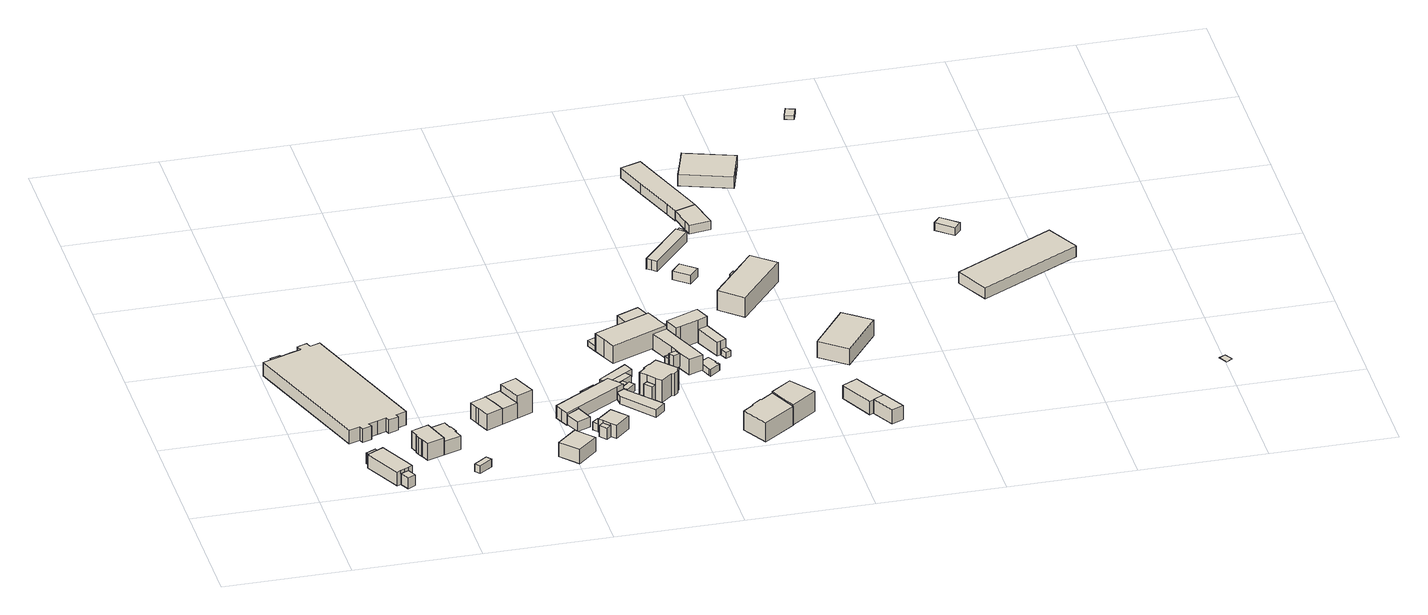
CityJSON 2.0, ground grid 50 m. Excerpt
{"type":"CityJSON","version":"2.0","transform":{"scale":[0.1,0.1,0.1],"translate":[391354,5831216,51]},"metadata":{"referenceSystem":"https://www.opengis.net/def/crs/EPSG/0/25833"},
"CityObjects":{
"building1":{"type":"Building","attributes":{"Gemeindeschluessel":"11000003","function":"31001_2000"},"address":[{"country":"Germany","locality":"Berlin","thoroughfareNumber":"47 (1)","thoroughfareName":"Hauptstraße"}],"children":["building1-1","building1-2","building1-3"]},
"building1-1":{"type":"BuildingPart","attributes":{"BezugspunktDach":"2200","measuredHeight":7.2,"storeysAboveGround":1},"parents":["building1"],"geometry":[{"type":"MultiSurface","lod":"1","boundaries":[[[0,1,2,3,4,5,6,7,8,9,10]],[[11,12,13,14,15,16,17,18,19,20,21]],[[11,21,10,9]],[[22,23,9,8]],[[24,22,12,8,7]],[[14,13,7,6]],[[15,14,6,5]],[[16,15,5,4]],[[17,16,4,3]],[[25,26,17,3,2]],[[27,25,18,2,1]],[[20,19,1,0]],[[21,20,0,10]],[[12,11,23,22]],[[13,12,22,24]],[[18,17,26,25]],[[19,18,25,27]]]}]},
"building1-2":{"type":"BuildingPart","attributes":{"BezugspunktDach":"2200","measuredHeight":4.61,"storeysAboveGround":1},"parents":["building1"],"geometry":[{"type":"MultiSurface","lod":"1","boundaries":[[[23,24,28,29]],[[30,13,11,31]],[[30,31,29,28]],[[13,30,28,24]],[[13,12,11]],[[31,11,23,29]],[[11,12,22,23]],[[24,22,12,13]]]}]},
"building1-3":{"type":"BuildingPart","attributes":{"BezugspunktDach":"2200","measuredHeight":4.61,"storeysAboveGround":1},"parents":["building1"],"geometry":[{"type":"MultiSurface","lod":"1","boundaries":[[[32,33,26,27]],[[17,34,35,19]],[[34,17,26,33]],[[35,34,33,32]],[[19,35,32,27]],[[17,18,25,26]],[[27,25,18,19]]]}]},
"building2":{"type":"Building","attributes":{"Gemeindeschluessel":"11000003","function":"31001_2000"},"address":[{"country":"Germany","locality":"Berlin","thoroughfareNumber":"47A","thoroughfareName":"Hauptstraße"}],"children":["building2-1","building2-2"]},
"building2-1":{"type":"BuildingPart","attributes":{"BezugspunktDach":"2200","measuredHeight":6.97,"storeysAboveGround":1},"parents":["building2"],"geometry":[{"type":"MultiSurface","lod":"1","boundaries":[[[36,37,38,39,40,41,42,43,44,45,46,47,48,49,50,51,52,53,54,55]],[[56,57,58,59,60,61,62,63,64,65,66,67,68,69,70,71,72,73,74,75]],[[56,75,55,54]],[[57,76,77,54,53]],[[58,57,53,52]],[[59,58,52,51]],[[60,59,51,50]],[[61,60,50,49]],[[62,61,49,48]],[[63,62,48,47]],[[64,63,47,46]],[[65,64,46,45]],[[66,65,45,44]],[[67,66,44,43]],[[68,67,43,42]],[[69,68,42,41]],[[70,69,41,40]],[[71,70,40,39]],[[72,71,39,38]],[[73,72,38,37]],[[74,73,37,36]],[[75,74,36,55]],[[77,76,57,56]]]}]},
"building2-2":{"type":"BuildingPart","attributes":{"BezugspunktDach":"2200","measuredHeight":4.72,"storeysAboveGround":1},"parents":["building2"],"geometry":[{"type":"MultiSurface","lod":"1","boundaries":[[[77,76,78,79]],[[80,57,56,81]],[[80,81,79,78]],[[57,80,78,76]],[[81,56,77,79]],[[82,56,57,76,77]]]}]},
"building3":{"type":"Building","attributes":{"Gemeindeschluessel":"11000003","BezugspunktDach":"2200","function":"31001_1010","measuredHeight":9.99,"storeysAboveGround":2},"address":[{"country":"Germany","locality":"Berlin","thoroughfareNumber":"47E","thoroughfareName":"Hauptstraße"}],"geometry":[{"type":"Solid","lod":"1","boundaries":[[[[83,84,85,86,87,88,89,90,91,92]],[[93,94,95,96,97,98,99,100,101,102]],[[93,102,92,91]],[[94,93,91,90]],[[95,94,90,89]],[[96,95,89,88]],[[97,96,88,87]],[[98,97,87,86]],[[99,98,86,85]],[[100,99,85,84]],[[101,100,84,83]],[[102,101,83,92]]]]}]},
"building4":{"type":"Building","attributes":{"Gemeindeschluessel":"11000003","BezugspunktDach":"2200","function":"31001_1010","measuredHeight":7.14,"storeysAboveGround":2},"address":[{"country":"Germany","locality":"Berlin","thoroughfareNumber":"47F","thoroughfareName":"Hauptstraße"}],"geometry":[{"type":"Solid","lod":"1","boundaries":[[[[103,104,105,106,107,108,109,110,111,112]],[[113,114,115,116,117,118,119,95,94,93]],[[113,93,112,111]],[[114,113,111,110]],[[115,114,110,109]],[[116,115,109,108]],[[117,116,108,107]],[[118,117,107,106]],[[119,118,106,105]],[[95,119,105,104]],[[94,95,104,103]],[[93,94,103,112]]]]}]},
"building5":{"type":"Building","attributes":{"Gemeindeschluessel":"11000003","BezugspunktDach":"2200","function":"31001_2723","measuredHeight":3.27,"storeysAboveGround":1},"address":[{"country":"Germany","locality":"Berlin","thoroughfareNumber":"49 (5)","thoroughfareName":"Hauptstraße"}],"geometry":[{"type":"Solid","lod":"1","boundaries":[[[[120,121,122,123]],[[124,125,126,127]],[[124,127,123,122]],[[125,124,122,121]],[[126,125,121,120]],[[127,126,120,123]]]]}]},
"building6":{"type":"Building","attributes":{"Gemeindeschluessel":"11000003","BezugspunktDach":"2200","function":"31001_1010","measuredHeight":9.68,"storeysAboveGround":2},"address":[{"country":"Germany","locality":"Berlin","thoroughfareNumber":"47B","thoroughfareName":"Hauptstraße"}],"geometry":[{"type":"Solid","lod":"1","boundaries":[[[[128,129,130,131,132,133,134,135]],[[136,137,138,139,140,141,142,143]],[[136,143,135,134]],[[137,136,134,133]],[[138,137,133,132]],[[139,138,132,131]],[[140,139,131,130]],[[141,140,130,129]],[[142,141,129,128]],[[143,142,128,135]]]]}]},
"building7":{"type":"Building","attributes":{"Gemeindeschluessel":"11000003","BezugspunktDach":"2200","function":"31001_1010","measuredHeight":7.47,"storeysAboveGround":2},"address":[{"country":"Germany","locality":"Berlin","thoroughfareNumber":"47C","thoroughfareName":"Hauptstraße"}],"geometry":[{"type":"Solid","lod":"1","boundaries":[[[[144,145,146,147,148,149,150,151]],[[152,153,154,155,139,156,136,157]],[[152,157,151,150]],[[153,152,150,149]],[[154,153,149,148]],[[155,154,148,147]],[[139,155,147,146]],[[156,139,146,145]],[[136,156,145,144]],[[157,136,144,151]]]]}]},
"building8":{"type":"Building","attributes":{"Gemeindeschluessel":"11000003","BezugspunktDach":"2200","function":"31001_1010","measuredHeight":9.67,"storeysAboveGround":2},"address":[{"country":"Germany","locality":"Berlin","thoroughfareNumber":"47D","thoroughfareName":"Hauptstraße"}],"geometry":[{"type":"Solid","lod":"1","boundaries":[[[[158,159,160,161]],[[162,163,164,165]],[[162,165,161,160]],[[163,162,160,159]],[[164,163,159,158]],[[165,164,158,161]]]]}]},
"building9":{"type":"Building","attributes":{"Gemeindeschluessel":"11000003","BezugspunktDach":"2200","function":"31001_1010","measuredHeight":8.48,"storeysAboveGround":1},"address":[{"country":"Germany","locality":"Berlin","thoroughfareNumber":"51","thoroughfareName":"Hauptstraße"}],"geometry":[{"type":"Solid","lod":"1","boundaries":[[[[166,167,168,169,170]],[[171,172,173,174,175]],[[171,175,170,169]],[[172,171,169,168]],[[173,172,168,167]],[[174,173,167,166]],[[175,174,166,170]]]]}]},
"building10":{"type":"Building","attributes":{"Gemeindeschluessel":"11000003","BezugspunktDach":"2200","function":"31001_2000","measuredHeight":4.94,"storeysAboveGround":1},"address":[{"country":"Germany","locality":"Berlin","thoroughfareNumber":"53 (1)","thoroughfareName":"Hauptstraße"}],"geometry":[{"type":"Solid","lod":"1","boundaries":[[[[176,177,178,179]],[[180,181,182,183]],[[180,183,179,178]],[[181,180,178,177]],[[182,181,177,176]],[[183,182,176,179]]]]}]},
"building11":{"type":"Building","attributes":{"Gemeindeschluessel":"11000003","BezugspunktDach":"2200","function":"31001_2000","measuredHeight":2.75,"storeysAboveGround":1},"address":[{"country":"Germany","locality":"Berlin","thoroughfareNumber":"53 (2)","thoroughfareName":"Hauptstraße"}],"geometry":[{"type":"Solid","lod":"1","boundaries":[[[[184,185,186,187]],[[188,189,190,191]],[[188,191,187,186]],[[189,188,186,185]],[[190,189,185,184]],[[191,190,184,187]]]]}]},
"building12":{"type":"Building","attributes":{"Gemeindeschluessel":"11000003","function":"31001_1010"},"address":[{"country":"Germany","locality":"Berlin","thoroughfareNumber":"53","thoroughfareName":"Hauptstraße"}],"children":["building12-1","building12-2","building12-3"]},
"building12-1":{"type":"BuildingPart","attributes":{"BezugspunktDach":"2200","measuredHeight":5.6,"storeysAboveGround":2},"parents":["building12"],"geometry":[{"type":"MultiSurface","lod":"1","boundaries":[[[192,193,194,195,196,197,198]],[[199,200,201,202,203,204,205]],[[206,207,198,197]],[[199,205,208,209]],[[200,199,197,196]],[[201,200,196,195]],[[202,201,195,194]],[[203,202,194,193]],[[204,210,211,212,193,192]],[[205,204,192,198]],[[209,208,207,206]],[[203,212,211,210,204]]]}]},
"building12-2":{"type":"BuildingPart","attributes":{"BezugspunktDach":"2200","measuredHeight":3.31,"storeysAboveGround":2},"parents":["building12"],"geometry":[{"type":"MultiSurface","lod":"1","boundaries":[[[207,206,213,214]],[[215,209,208,216]],[[215,216,214,213]],[[209,215,213,206]],[[216,208,207,214]],[[208,209,217,206,207]]]}]},
"building12-3":{"type":"BuildingPart","attributes":{"BezugspunktDach":"2200","measuredHeight":4.74,"storeysAboveGround":2},"parents":["building12"],"geometry":[{"type":"MultiSurface","lod":"1","boundaries":[[[218,211,210,219]],[[220,221,222,223]],[[220,223,219,210]],[[221,220,210,204,203]],[[222,221,211,218]],[[223,222,218,219]],[[203,204,210,211,224]]]}]},
"building13":{"type":"Building","attributes":{"Gemeindeschluessel":"11000003","BezugspunktDach":"2200","function":"31001_2000","measuredHeight":3.15,"storeysAboveGround":1},"address":[{"country":"Germany","locality":"Berlin","thoroughfareNumber":"53 (4)","thoroughfareName":"Hauptstraße"}],"geometry":[{"type":"Solid","lod":"1","boundaries":[[[[225,226,227,228]],[[229,230,231,232]],[[229,232,228,227]],[[230,229,227,226]],[[231,230,226,225]],[[232,231,225,228]]]]}]},
"building14":{"type":"Building","attributes":{"Gemeindeschluessel":"11000003","function":"31001_2463"},"address":[{"country":"Germany","locality":"Berlin","thoroughfareNumber":"53 (3)","thoroughfareName":"Hauptstraße"}],"children":["building14-1","building14-2"]},
"building14-1":{"type":"BuildingPart","attributes":{"BezugspunktDach":"2200","measuredHeight":7.05,"storeysAboveGround":1},"parents":["building14"],"geometry":[{"type":"MultiSurface","lod":"1","boundaries":[[[233,234,235,236,237,238,239,240,241,242,243,244]],[[245,246,247,248,249,250,251,252,253,254,255,256]],[[245,256,244,243]],[[246,245,243,242]],[[247,246,242,241]],[[248,247,241,240]],[[249,248,240,239]],[[250,249,239,238]],[[251,250,238,237]],[[252,257,258,237,236]],[[253,252,236,235]],[[254,253,235,234]],[[255,254,234,233]],[[256,255,233,244]],[[258,257,252,251]]]}]},
"building14-2":{"type":"BuildingPart","attributes":{"BezugspunktDach":"2200","measuredHeight":3.18,"storeysAboveGround":1},"parents":["building14"],"geometry":[{"type":"Solid","lod":"1","boundaries":[[[[259,260,261,262,258,257]],[[251,263,264,265,266,252]],[[263,251,258,262]],[[264,263,262,261]],[[265,264,261,260]],[[266,265,260,259]],[[252,266,259,257]],[[251,252,257,258]]]]}]},
"building15":{"type":"Building","attributes":{"Gemeindeschluessel":"11000003","BezugspunktDach":"2200","function":"51009_1610","measuredHeight":2.97,"storeysAboveGround":0},"address":[{"country":"Germany","locality":"Berlin"}],"geometry":[{"type":"Solid","lod":"1","boundaries":[[[[267,268,269,270]],[[271,272,273,274]],[[271,274,270,269]],[[272,271,269,268]],[[273,272,268,267]],[[274,273,267,270]]]]}]},
"building16":{"type":"Building","attributes":{"Gemeindeschluessel":"11000003","BezugspunktDach":"2200","function":"31001_2463","measuredHeight":3.06,"storeysAboveGround":1},"address":[{"country":"Germany","locality":"Berlin","thoroughfareNumber":"55 (2)","thoroughfareName":"Hauptstraße"}],"geometry":[{"type":"Solid","lod":"1","boundaries":[[[[275,276,277,278,279]],[[280,281,282,283,284]],[[280,284,279,278]],[[281,280,278,277]],[[282,281,277,276]],[[283,282,276,275]],[[284,283,275,279]]]]}]},
"building17":{"type":"Building","attributes":{"Gemeindeschluessel":"11000003","BezugspunktDach":"2200","function":"31001_2000","measuredHeight":2.99,"storeysAboveGround":1},"address":[{"country":"Germany","locality":"Berlin","thoroughfareNumber":"55 (1)","thoroughfareName":"Hauptstraße"}],"geometry":[{"type":"Solid","lod":"1","boundaries":[[[[285,286,287,268,267]],[[272,288,289,290,273]],[[272,273,267,268]],[[288,272,268,287]],[[289,288,287,286]],[[290,289,286,285]],[[273,290,285,267]]]]}]},
"building18":{"type":"Building","attributes":{"Gemeindeschluessel":"11000003","BezugspunktDach":"2200","function":"31001_2000","measuredHeight":3.27,"storeysAboveGround":1},"address":[{"country":"Germany","locality":"Berlin","thoroughfareNumber":"55 (3)","thoroughfareName":"Hauptstraße"}],"geometry":[{"type":"Solid","lod":"1","boundaries":[[[[279,278,291,292,293]],[[294,295,296,297,298]],[[294,298,293,292]],[[295,294,292,291]],[[296,295,291,278]],[[297,296,278,279]],[[298,297,279,293]]]]}]},
"building19":{"type":"Building","attributes":{"Gemeindeschluessel":"11000003","BezugspunktDach":"2200","function":"31001_2723","measuredHeight":2.34,"storeysAboveGround":1},"address":[{"country":"Germany","locality":"Berlin","thoroughfareNumber":"55 (7)","thoroughfareName":"Hauptstraße"}],"geometry":[{"type":"Solid","lod":"1","boundaries":[[[[299,300,301,302]],[[303,304,305,306]],[[303,306,302,301]],[[304,303,301,300]],[[305,304,300,299]],[[306,305,299,302]]]]}]},
"building20":{"type":"Building","attributes":{"Gemeindeschluessel":"11000003","function":"31001_1010"},"address":[{"country":"Germany","locality":"Berlin","thoroughfareNumber":"55","thoroughfareName":"Hauptstraße"}],"children":["building20-1","building20-2"]},
"building20-1":{"type":"BuildingPart","attributes":{"BezugspunktDach":"2200","measuredHeight":11.58,"storeysAboveGround":2},"parents":["building20"],"geometry":[{"type":"MultiSurface","lod":"1","boundaries":[[[307,308,309,310,311,312,313,314,315,316,317,318,319,320]],[[321,322,323,324,325,326,327,328,329,330,331,332,333,334]],[[321,334,320,319]],[[322,321,319,318]],[[323,322,318,317]],[[324,323,317,316]],[[325,324,316,315]],[[326,325,315,314]],[[327,326,314,313]],[[328,327,313,312]],[[329,328,312,311]],[[330,329,311,310]],[[331,330,310,309]],[[332,331,309,308]],[[333,332,335,336,337,338,308,307]],[[334,333,307,320]],[[338,337,336,335]]]}]},
"building20-2":{"type":"BuildingPart","attributes":{"BezugspunktDach":"2200","measuredHeight":6.5,"storeysAboveGround":2},"parents":["building20"],"geometry":[{"type":"Solid","lod":"1","boundaries":[[[[339,338,337,340]],[[336,335,341,342]],[[336,342,340,337]],[[341,335,338,339]],[[342,341,339,340]],[[336,337,338,335]]]]}]},
"building21":{"type":"Building","attributes":{"Gemeindeschluessel":"11000003","BezugspunktDach":"2200","function":"31001_2140","measuredHeight":9.62,"storeysAboveGround":2},"address":[{"country":"Germany","locality":"Berlin","thoroughfareNumber":"55 (5)","thoroughfareName":"Hauptstraße"}],"geometry":[{"type":"Solid","lod":"1","boundaries":[[[[343,344,345,346,347,348,349,350]],[[351,352,353,354,355,356,357,358]],[[351,358,350,349]],[[352,351,349,348]],[[353,352,348,347]],[[354,353,347,346]],[[355,354,346,345]],[[356,355,345,344]],[[357,356,344,343]],[[358,357,343,350]]]]}]},
"building22":{"type":"Building","attributes":{"Gemeindeschluessel":"11000003","BezugspunktDach":"2200","function":"51009_1610","measuredHeight":3.25,"storeysAboveGround":0},"address":[{"country":"Germany","locality":"Berlin"}],"geometry":[{"type":"Solid","lod":"1","boundaries":[[[[359,360,361,362]],[[363,364,365,366]],[[363,366,362,361]],[[364,363,361,360]],[[365,364,360,359]],[[366,365,359,362]]]]}]},
"building23":{"type":"Building","attributes":{"Gemeindeschluessel":"11000003","BezugspunktDach":"2200","function":"31001_2140","measuredHeight":7.67,"storeysAboveGround":1},"address":[{"country":"Germany","locality":"Berlin","thoroughfareNumber":"55 (6)","thoroughfareName":"Hauptstraße"}],"geometry":[{"type":"Solid","lod":"1","boundaries":[[[[367,368,369,370]],[[371,372,373,374]],[[371,374,370,369]],[[372,371,369,368]],[[373,372,368,367]],[[374,373,367,370]]]]}]},
"building24":{"type":"Building","attributes":{"Gemeindeschluessel":"11000003","function":"31001_1010"},"address":[{"country":"Germany","locality":"Berlin","thoroughfareNumber":"55 (4)","thoroughfareName":"Hauptstraße"}],"children":["building24-1","building24-2"]},
"building24-1":{"type":"BuildingPart","attributes":{"BezugspunktDach":"2200","measuredHeight":6.7,"storeysAboveGround":2},"parents":["building24"],"geometry":[{"type":"MultiSurface","lod":"1","boundaries":[[[375,376,377,378,379,380,381,382,383,384,385]],[[386,387,388,389,390,391,392,393,394,395,396]],[[386,396,385,384]],[[387,386,384,383]],[[388,387,383,382]],[[389,388,382,381]],[[390,389,381,380]],[[391,390,380,379]],[[392,391,379,378]],[[393,392,378,377]],[[394,393,397,364,398,399,400,377,376]],[[395,394,376,375]],[[396,395,375,385]],[[400,399,398,364,397]]]}]},
"building24-2":{"type":"BuildingPart","attributes":{"BezugspunktDach":"2200","measuredHeight":5.73,"storeysAboveGround":2},"parents":["building24"],"geometry":[{"type":"MultiSurface","lod":"1","boundaries":[[[401,399,398,402]],[[364,397,403,365]],[[364,365,402,398]],[[403,397,399,401]],[[365,403,401,402]],[[364,404,398,399,397]]]}]},
"building25":{"type":"Building","attributes":{"Gemeindeschluessel":"11000003","BezugspunktDach":"2200","function":"31001_2000","measuredHeight":3.39,"storeysAboveGround":1},"address":[{"country":"Germany","locality":"Berlin","thoroughfareNumber":"57 (3)","thoroughfareName":"Hauptstraße"}],"geometry":[{"type":"Solid","lod":"1","boundaries":[[[[405,406,407,408]],[[409,410,411,412]],[[409,412,408,407]],[[410,409,407,406]],[[411,410,406,405]],[[412,411,405,408]]]]}]},
"building26":{"type":"Building","attributes":{"Gemeindeschluessel":"11000003","BezugspunktDach":"2200","function":"31001_1010","measuredHeight":8.23,"storeysAboveGround":2},"address":[{"country":"Germany","locality":"Berlin","thoroughfareNumber":"56","thoroughfareName":"Hauptstraße"}],"geometry":[{"type":"Solid","lod":"1","boundaries":[[[[413,414,415,416,417,418,419,420]],[[421,422,423,424,425,426,427,428]],[[421,428,420,419]],[[422,421,419,418]],[[423,422,418,417]],[[424,423,417,416]],[[425,424,416,415]],[[426,425,415,414]],[[427,426,414,413]],[[428,427,413,420]]]]}]},
"building27":{"type":"Building","attributes":{"Gemeindeschluessel":"11000003","BezugspunktDach":"2200","function":"31001_2463","measuredHeight":2.94,"storeysAboveGround":1},"address":[{"country":"Germany","locality":"Berlin","thoroughfareNumber":"57 (2)","thoroughfareName":"Hauptstraße"}],"geometry":[{"type":"Solid","lod":"1","boundaries":[[[[429,430,431,432,433,434,435,436,437,438,439,440]],[[441,442,443,444,445,446,447,448,449,450,451,452]],[[441,452,440,439]],[[442,441,439,438]],[[443,442,438,437]],[[444,443,437,436]],[[445,444,436,435]],[[446,445,435,434]],[[447,446,434,433]],[[448,447,433,432]],[[449,448,432,431]],[[450,449,431,430]],[[451,450,430,429]],[[452,451,429,440]]]]}]},
"building28":{"type":"Building","attributes":{"Gemeindeschluessel":"11000003","BezugspunktDach":"2200","function":"31001_2000","measuredHeight":3.6,"storeysAboveGround":1},"address":[{"country":"Germany","locality":"Berlin","thoroughfareNumber":"57 (5)","thoroughfareName":"Hauptstraße"}],"geometry":[{"type":"Solid","lod":"1","boundaries":[[[[453,454,455,456,457]],[[458,459,460,461,462]],[[458,462,457,456]],[[459,458,456,455]],[[460,459,455,454]],[[461,460,454,453]],[[462,461,453,457]]]]}]},
"building29":{"type":"Building","attributes":{"Gemeindeschluessel":"11000003","BezugspunktDach":"2200","function":"31001_1010","measuredHeight":9.77,"storeysAboveGround":3},"address":[{"country":"Germany","locality":"Berlin","thoroughfareNumber":"57 (4)","thoroughfareName":"Hauptstraße"}],"geometry":[{"type":"Solid","lod":"1","boundaries":[[[[463,464,465,466,467,468]],[[469,470,471,409,412,472]],[[469,472,468,467]],[[470,469,467,466]],[[471,470,466,465]],[[409,471,465,464]],[[412,409,464,463]],[[472,412,463,468]]]]}]},
"building30":{"type":"Building","attributes":{"Gemeindeschluessel":"11000003","BezugspunktDach":"2200","function":"31001_1010","measuredHeight":6,"storeysAboveGround":2},"address":[{"country":"Germany","locality":"Berlin","thoroughfareNumber":"57","thoroughfareName":"Hauptstraße"}],"geometry":[{"type":"Solid","lod":"1","boundaries":[[[[473,474,475,476,477]],[[478,479,480,481,482]],[[478,482,477,476]],[[479,478,476,475]],[[480,479,475,474]],[[481,480,474,473]],[[482,481,473,477]]]]}]},
"building31":{"type":"Building","attributes":{"Gemeindeschluessel":"11000003","BezugspunktDach":"2200","function":"31001_2000","measuredHeight":2.63,"storeysAboveGround":1},"address":[{"country":"Germany","locality":"Berlin","thoroughfareNumber":"57 (1)","thoroughfareName":"Hauptstraße"}],"geometry":[{"type":"Solid","lod":"1","boundaries":[[[[483,484,485,486]],[[487,488,489,490]],[[487,490,486,485]],[[488,487,485,484]],[[489,488,484,483]],[[490,489,483,486]]]]}]},
"building32":{"type":"Building","attributes":{"Gemeindeschluessel":"11000003","BezugspunktDach":"2200","function":"31001_1010","measuredHeight":10.36,"storeysAboveGround":2},"address":[{"country":"Germany","locality":"Berlin","thoroughfareNumber":"58","thoroughfareName":"Hauptstraße"}],"geometry":[{"type":"Solid","lod":"1","boundaries":[[[[491,492,493,494,495]],[[496,497,498,499,500]],[[496,500,495,494]],[[497,496,494,493]],[[498,497,493,492]],[[499,498,492,491]],[[500,499,491,495]]]]}]},
"building33":{"type":"Building","attributes":{"Gemeindeschluessel":"11000003","BezugspunktDach":"2200","function":"31001_2000","measuredHeight":3.69,"storeysAboveGround":1},"address":[{"country":"Germany","locality":"Berlin","thoroughfareNumber":"59 (2)","thoroughfareName":"Hauptstraße"}],"geometry":[{"type":"Solid","lod":"1","boundaries":[[[[501,502,503,504]],[[505,506,507,508]],[[505,508,504,503]],[[506,505,503,502]],[[507,506,502,501]],[[508,507,501,504]]]]}]},
"building34":{"type":"Building","attributes":{"Gemeindeschluessel":"11000003","BezugspunktDach":"2200","function":"31001_2000","measuredHeight":5.54,"storeysAboveGround":1},"address":[{"country":"Germany","locality":"Berlin","thoroughfareNumber":"59 (4)","thoroughfareName":"Hauptstraße"}],"geometry":[{"type":"Solid","lod":"1","boundaries":[[[[509,510,511,512,513,514,515]],[[516,517,518,519,520,521,522]],[[516,522,515,514]],[[517,516,514,513]],[[518,517,513,512]],[[519,518,512,511]],[[520,519,511,510]],[[521,520,510,509]],[[522,521,509,515]]]]}]},
"building35":{"type":"Building","attributes":{"Gemeindeschluessel":"11000003","BezugspunktDach":"2200","function":"31001_2010","measuredHeight":5.73,"storeysAboveGround":1},"address":[{"country":"Germany","locality":"Berlin","thoroughfareNumber":"58 (4)","thoroughfareName":"Hauptstraße"}],"geometry":[{"type":"Solid","lod":"1","boundaries":[[[[523,524,525,526,527]],[[528,529,530,531,532]],[[528,532,527,526]],[[529,528,526,525]],[[530,529,525,524]],[[531,530,524,523]],[[532,531,523,527]]]]}]},
"building36":{"type":"Building","attributes":{"Gemeindeschluessel":"11000003","BezugspunktDach":"2200","function":"31001_2000","measuredHeight":3.28,"storeysAboveGround":1},"address":[{"country":"Germany","locality":"Berlin","thoroughfareNumber":"59 (5)","thoroughfareName":"Hauptstraße"}],"geometry":[{"type":"Solid","lod":"1","boundaries":[[[[533,534,535,536]],[[537,538,517,516]],[[537,516,536,535]],[[538,537,535,534]],[[517,538,534,533]],[[516,517,533,536]]]]}]},
"building37":{"type":"Building","attributes":{"Gemeindeschluessel":"11000003","function":"31001_1010"},"address":[{"country":"Germany","locality":"Berlin","thoroughfareNumber":"59","thoroughfareName":"Hauptstraße"}],"children":["building37-1","building37-2"]},
"building37-1":{"type":"BuildingPart","attributes":{"BezugspunktDach":"2200","measuredHeight":8.4,"storeysAboveGround":2},"parents":["building37"],"geometry":[{"type":"Solid","lod":"1","boundaries":[[[[539,540,541,542,543,544]],[[545,546,547,548,549,550]],[[545,550,544,543]],[[547,546,542,541]],[[548,547,541,540]],[[549,548,540,539]],[[550,549,539,544]],[[546,545,543,542]]]]}]},
"building37-2":{"type":"BuildingPart","attributes":{"BezugspunktDach":"2200","measuredHeight":8.4,"storeysAboveGround":2},"parents":["building37"],"geometry":[{"type":"Solid","lod":"1","boundaries":[[[[543,542,551,552]],[[553,546,545,554]],[[553,554,552,551]],[[546,553,551,542]],[[554,545,543,552]],[[545,546,542,543]]]]}]},
"building38":{"type":"Building","attributes":{"Gemeindeschluessel":"11000003","BezugspunktDach":"2200","function":"31001_2010","measuredHeight":6.09,"storeysAboveGround":1},"address":[{"country":"Germany","locality":"Berlin","thoroughfareNumber":"58 (3)","thoroughfareName":"Hauptstraße"}],"geometry":[{"type":"Solid","lod":"1","boundaries":[[[[555,556,557,558,559]],[[560,561,562,563,564]],[[560,564,559,558]],[[561,560,558,557]],[[562,561,557,556]],[[563,562,556,555]],[[564,563,555,559]]]]}]},
"building39":{"type":"Building","attributes":{"Gemeindeschluessel":"11000003","BezugspunktDach":"2200","function":"31001_2463","measuredHeight":4.36,"storeysAboveGround":1},"address":[{"country":"Germany","locality":"Berlin","thoroughfareNumber":"61 (3)","thoroughfareName":"Hauptstraße"}],"geometry":[{"type":"Solid","lod":"1","boundaries":[[[[565,566,567,568,569,570]],[[571,572,573,574,575,576]],[[571,576,570,569]],[[572,571,569,568]],[[573,572,568,567]],[[574,573,567,566]],[[575,574,566,565]],[[576,575,565,570]]]]}]},
"building40":{"type":"Building","attributes":{"Gemeindeschluessel":"11000003","BezugspunktDach":"2200","function":"31001_1010","measuredHeight":3.61,"storeysAboveGround":1},"address":[{"country":"Germany","locality":"Berlin","thoroughfareNumber":"61 (2)","thoroughfareName":"Hauptstraße"}],"geometry":[{"type":"Solid","lod":"1","boundaries":[[[[577,578,579,568,567]],[[580,581,582,583,584]],[[580,584,567,568]],[[581,580,568,579]],[[582,581,579,578]],[[583,582,578,577]],[[584,583,577,567]]]]}]},
"building41":{"type":"Building","attributes":{"name":"Kindertagesstätte","Gemeindeschluessel":"11000003","BezugspunktDach":"2200","function":"31001_3065","measuredHeight":9.72,"storeysAboveGround":1},"address":[{"country":"Germany","locality":"Berlin","thoroughfareNumber":"62","thoroughfareName":"Hauptstraße"}],"geometry":[{"type":"Solid","lod":"1","boundaries":[[[[585,586,587,588,589]],[[590,591,592,593,594]],[[590,594,589,588]],[[591,590,588,587]],[[592,591,587,586]],[[593,592,586,585]],[[594,593,585,589]]]]}]},
"building42":{"type":"Building","attributes":{"Gemeindeschluessel":"11000003","BezugspunktDach":"2200","function":"31001_2010","measuredHeight":5.52,"storeysAboveGround":1},"address":[{"country":"Germany","locality":"Berlin","thoroughfareNumber":"61","thoroughfareName":"Hauptstraße"}],"geometry":[{"type":"Solid","lod":"1","boundaries":[[[[595,596,597,598,599,600]],[[601,602,603,604,605,606]],[[601,606,600,599]],[[602,601,599,598]],[[603,602,598,597]],[[604,603,597,596]],[[605,604,596,595]],[[606,605,595,600]]]]}]},
"building43":{"type":"Building","attributes":{"Gemeindeschluessel":"11000003","BezugspunktDach":"2200","function":"31001_2000","measuredHeight":1.72,"storeysAboveGround":1},"address":[{"country":"Germany","locality":"Berlin","thoroughfareNumber":"65","thoroughfareName":"Hauptstraße"}],"geometry":[{"type":"Solid","lod":"1","boundaries":[[[[607,608,609,610]],[[611,612,613,614]],[[611,614,610,609]],[[612,611,609,608]],[[613,612,608,607]],[[614,613,607,610]]]]}]},
"building44":{"type":"Building","attributes":{"Gemeindeschluessel":"11000003","BezugspunktDach":"2200","function":"31001_2523","measuredHeight":3.3,"storeysAboveGround":1},"address":[{"country":"Germany","locality":"Berlin","thoroughfareNumber":"64 (1)","thoroughfareName":"Hauptstraße"}],"geometry":[{"type":"Solid","lod":"1","boundaries":[[[[615,616,617,618]],[[619,620,621,622]],[[619,622,618,617]],[[620,619,617,616]],[[621,620,616,615]],[[622,621,615,618]]]]}]},
"building45":{"type":"Building","attributes":{"Gemeindeschluessel":"11000003","BezugspunktDach":"2200","function":"31001_2724","measuredHeight":5.71,"storeysAboveGround":1},"address":[{"country":"Germany","locality":"Berlin","thoroughfareNumber":"64","thoroughfareName":"Hauptstraße"}],"geometry":[{"type":"Solid","lod":"1","boundaries":[[[[623,624,625,626,627]],[[628,629,630,631,632]],[[628,632,627,626]],[[629,628,626,625]],[[630,629,625,624]],[[631,630,624,623]],[[632,631,623,627]]]]}]},
"building46":{"type":"Building","attributes":{"Gemeindeschluessel":"11000003","BezugspunktDach":"2200","function":"31001_2000","measuredHeight":0.136,"storeysAboveGround":1},"address":[{"country":"Germany","locality":"Berlin","thoroughfareNumber":"64 (2)","thoroughfareName":"Hauptstraße"}],"geometry":[{"type":"Solid","lod":"1","boundaries":[[[[633,634,635,636]],[[637,638,639,640]],[[637,640,636,635]],[[638,637,635,634]],[[639,638,634,633]],[[640,639,633,636]]]]}]}
},
"vertices":[
[305,38,72],[321,46,72],[338,55,72],[352,62,72],[352,63,72],[370,72,72],[295,221,72],[282,214,72],[262,204,72],[243,194,72],[229,187,72],[243,194,13],[262,204,13],[282,214,13],[295,221,13],[370,72,13],[352,63,13],[352,62,13],[338,55,13],[321,46,13],[305,38,13],[229,187,13],[262,204,59],[243,194,59],[282,214,59],[338,55,59],[352,62,59],[321,46,59],
[270,238,59],[230,219,59],[270,238,13],[230,219,13],
[340,8,59],[371,24,59],[371,24,13],[340,8,13],
[204,374,69],[248,390,69],[254,372,69],[292,386,69],[286,403,69],[322,416,69],[358,429,69],[364,412,69],[404,426,69],[399,441,69],[441,456,69],[246,1007,69],[206,993,69],[198,1015,69],[159,1001,69],[167,978,69],[128,965,69],[93,952,69],[52,938,69],[10,923,69],[52,938,11],[93,952,11],[128,965,11],[167,978,11],[159,1001,11],[198,1015,11],[206,993,11],[246,1007,11],[441,456,11],[399,441,11],[404,426,11],[364,412,11],[358,429,11],[322,416,11],[286,403,11],[292,386,11],[254,372,11],[248,390,11],[204,374,11],[10,923,11],[93,952,58],[52,938,58],
[85,974,58],[45,960,58],[85,974,11],[45,960,11],[52,938,57],
[433,255,87],[430,254,87],[436,237,87],[442,220,87],[445,221,87],[458,187,87],[526,211,87],[508,262,87],[490,314,87],[421,289,87],[490,314,13],[508,262,13],[526,211,13],[458,187,13],[445,221,13],[442,220,13],[436,237,13],[430,254,13],[433,255,13],[421,289,13],
[508,262,72],[526,211,72],[595,235,72],[583,270,72],[587,271,72],[581,288,72],[575,305,72],[571,304,72],[559,338,72],[490,314,72],[559,338,13],[571,304,13],[575,305,13],[581,288,13],[587,271,13],[583,270,13],[595,235,13],
[623,46,48],[676,84,48],[661,104,48],[608,66,48],[661,104,15],[676,84,15],[623,46,15],[608,66,15],
[695,398,87],[701,383,87],[722,335,87],[786,363,87],[766,411,87],[760,425,87],[745,459,87],[681,431,87],[745,459,18],[760,425,18],[766,411,18],[786,363,18],[722,335,18],[701,383,18],[695,398,18],[681,431,18],
[745,459,85],[765,413,85],[786,363,85],[850,390,85],[828,440,85],[809,486,85],[807,490,85],[743,463,85],[807,490,18],[809,486,18],[828,440,18],[850,390,18],[765,413,18],[743,463,18],
[850,390,116],[914,418,116],[873,514,116],[809,486,116],[873,514,19],[914,418,19],[850,390,19],[809,486,19],
[998,19,81],[1075,90,81],[1044,124,81],[1013,159,81],[934,88,81],[1013,159,20],[1044,124,20],[1075,90,20],[998,19,20],[934,88,20],
[1044,242,63],[1097,265,63],[1070,333,63],[1018,301,63],[1070,333,21],[1097,265,21],[1044,242,21],[1018,301,21],
[1087,292,50],[1096,296,50],[1090,310,50],[1081,306,50],[1090,310,22],[1096,296,22],[1087,292,22],[1081,306,22],
[1133,209,75],[1156,182,75],[1173,163,75],[1234,219,75],[1179,279,75],[1141,245,75],[1118,225,75],[1141,245,19],[1179,279,19],[1234,219,19],[1173,163,19],[1156,182,19],[1133,209,19],[1118,225,19],[1141,245,54],[1118,225,54],[1118,225,20],[1141,245,20],[1133,209,66],[1156,182,66],[1156,182,49],
[1125,263,54],[1102,243,54],[1125,263,20],[1102,243,20],[1141,245,37],
[1138,166,66],[1114,193,66],[1133,209,18],[1156,182,18],[1138,166,18],[1114,193,18],[1156,182,56],
[1125,444,50],[1183,480,50],[1167,506,50],[1109,471,50],[1167,506,22],[1183,480,22],[1125,444,22],[1109,471,22],
[1005,331,71],[1018,301,71],[1070,333,71],[1243,437,71],[1270,453,71],[1264,459,71],[1247,479,71],[1244,482,71],[1223,505,71],[1183,480,71],[1125,444,71],[992,361,71],[1125,444,17],[1183,480,17],[1223,505,17],[1244,482,17],[1247,479,17],[1264,459,17],[1270,453,17],[1243,437,17],[1070,333,17],[1018,301,17],[1005,331,17],[992,361,17],[1243,437,49],[1270,453,49],
[1246,403,49],[1352,277,49],[1393,315,49],[1283,439,49],[1283,439,17],[1393,315,17],[1352,277,17],[1246,403,17],
[1264,459,52],[1295,487,52],[1280,505,52],[1244,482,52],[1280,505,22],[1295,487,22],[1264,459,22],[1244,482,22],
[1244,482,54],[1280,505,54],[1319,530,54],[1302,555,54],[1223,505,54],[1302,555,23],[1319,530,23],[1280,505,23],[1244,482,23],[1223,505,23],
[1283,439,52],[1318,471,52],[1301,492,52],[1301,492,22],[1318,471,22],[1283,439,22],
[1331,573,54],[1315,612,54],[1199,533,54],[1315,612,21],[1331,573,21],[1302,555,21],[1223,505,21],[1199,533,21],
[1244,782,45],[1298,805,45],[1278,850,45],[1225,828,45],[1278,850,21],[1298,805,21],[1244,782,21],[1225,828,21],
[1353,422,115],[1378,393,115],[1398,371,115],[1442,410,115],[1455,409,115],[1470,423,115],[1471,436,115],[1479,444,115],[1409,519,115],[1380,493,115],[1378,496,115],[1354,475,115],[1357,472,115],[1330,447,115],[1357,472,20],[1354,475,20],[1378,496,20],[1380,493,20],[1409,519,20],[1479,444,20],[1471,436,20],[1470,423,20],[1455,409,20],[1442,410,20],[1398,371,20],[1378,393,20],[1353,422,20],[1330,447,20],[1378,393,22],[1353,422,22],[1353,422,87],[1378,393,87],
[1362,380,87],[1337,408,87],[1362,380,22],[1337,408,22],
[1265,731,100],[1287,680,100],[1512,774,100],[1490,825,100],[1488,831,100],[1469,876,100],[1298,805,100],[1244,782,100],[1298,805,22],[1469,876,22],[1488,831,22],[1490,825,22],[1512,774,22],[1287,680,22],[1265,731,22],[1244,782,22],
[1481,605,58],[1510,617,58],[1500,641,58],[1471,629,58],[1500,641,26],[1510,617,26],[1481,605,26],[1471,629,26],
[1379,838,91],[1469,876,91],[1444,937,91],[1356,899,91],[1444,937,24],[1469,876,24],[1379,838,24],[1356,899,24],
[1500,641,86],[1510,617,86],[1520,594,86],[1543,539,86],[1599,561,86],[1582,603,86],[1549,682,86],[1536,713,86],[1513,771,86],[1512,774,86],[1454,750,86],[1512,774,19],[1513,771,19],[1536,713,19],[1549,682,19],[1582,603,19],[1599,561,19],[1543,539,19],[1520,594,19],[1510,617,19],[1500,641,19],[1454,750,19],[1520,594,26],[1510,617,83],[1520,594,83],[1520,594,49],
[1493,582,83],[1481,605,83],[1493,582,26],[1510,617,55],
[1549,682,59],[1569,691,59],[1555,720,59],[1536,713,59],[1555,720,25],[1569,691,25],[1549,682,25],[1536,713,25],
[1707,16,96],[1833,107,96],[1781,218,96],[1732,182,96],[1727,183,96],[1691,157,96],[1692,151,96],[1648,118,96],[1692,151,14],[1691,157,14],[1727,183,14],[1732,182,14],[1781,218,14],[1833,107,14],[1707,16,14],[1648,118,14],
[1599,561,47],[1615,520,47],[1618,513,47],[1660,546,47],[1657,552,47],[1652,550,47],[1647,562,47],[1650,566,47],[1630,601,47],[1609,586,47],[1599,609,47],[1582,603,47],[1599,609,17],[1609,586,17],[1630,601,17],[1650,566,17],[1647,562,17],[1652,550,17],[1657,552,17],[1660,546,17],[1618,513,17],[1615,520,17],[1599,561,17],[1582,603,17],
[1512,774,62],[1513,771,62],[1642,824,62],[1616,884,62],[1488,831,62],[1616,884,26],[1642,824,26],[1513,771,26],[1512,774,26],[1488,831,26],
[1536,713,122],[1555,720,122],[1628,750,122],[1666,765,122],[1642,824,122],[1513,771,122],[1642,824,25],[1666,765,25],[1628,750,25],[1513,771,25],
[1675,641,82],[1690,647,82],[1711,656,82],[1666,765,82],[1628,750,82],[1666,765,22],[1711,656,22],[1690,647,22],[1675,641,22],[1628,750,22],
[1703,620,47],[1723,629,47],[1711,656,47],[1690,647,47],[1711,656,21],[1723,629,21],[1703,620,21],[1690,647,21],
[1807,163,102],[1833,107,102],[1935,181,102],[1862,278,102],[1781,218,102],[1862,278,16],[1935,181,16],[1833,107,16],[1807,163,16],[1781,218,16],
[1700,1162,60],[1738,1205,60],[1680,1254,60],[1642,1209,60],[1680,1254,23],[1738,1205,23],[1700,1162,23],[1642,1209,23],
[1585,1296,65],[1602,1282,65],[1759,1460,65],[1741,1476,65],[1740,1477,65],[1724,1491,65],[1568,1310,65],[1724,1491,21],[1740,1477,21],[1741,1476,21],[1759,1460,21],[1602,1282,21],[1585,1296,21],[1568,1310,21],
[2127,111,72],[2144,120,72],[2190,145,72],[2118,279,72],[2058,248,72],[2118,279,15],[2190,145,15],[2144,120,15],[2127,111,15],[2058,248,15],
[1740,1477,54],[1758,1497,54],[1742,1511,54],[1724,1491,54],[1742,1511,21],[1758,1497,21],
[1842,885,106],[2020,1102,106],[1929,1177,106],[1849,1077,106],[1832,1057,106],[1753,960,106],[1832,1057,22],[1849,1077,22],[1929,1177,22],[2020,1102,22],[1842,885,22],[1753,960,22],
[1843,1082,106],[1826,1063,106],[1843,1082,22],[1826,1063,22],
[2193,29,74],[2240,51,74],[2203,119,74],[2190,145,74],[2144,120,74],[2190,145,13],[2203,119,13],[2240,51,13],[2193,29,13],[2144,120,13],
[1679,1850,54],[1739,1684,54],[1757,1633,54],[1839,1661,54],[1715,2006,54],[1634,1979,54],[1715,2006,11],[1839,1661,11],[1757,1633,11],[1739,1684,11],[1679,1850,11],[1634,1979,11],
[1775,1550,54],[1783,1519,54],[1868,1532,54],[1839,1661,18],[1868,1532,18],[1783,1519,18],[1775,1550,18],[1757,1633,18],
[2137,467,89],[2273,647,89],[2221,687,89],[2168,727,89],[2033,547,89],[2168,727,20],[2221,687,20],[2273,647,20],[2137,467,20],[2033,547,20],
[2023,1801,63],[2047,1875,63],[2071,1949,63],[1874,2014,63],[1849,1941,63],[1825,1868,63],[1849,1941,15],[1874,2014,15],[2071,1949,15],[2047,1875,15],[2023,1801,15],[1825,1868,15],
[2355,2217,36],[2370,2262,36],[2334,2274,36],[2319,2229,36],[2334,2274,19],[2370,2262,19],[2355,2217,19],[2319,2229,19],
[2740,1281,46],[2767,1313,46],[2701,1369,46],[2674,1336,46],[2701,1369,13],[2767,1313,13],[2740,1281,13],[2674,1336,13],
[2741,816,61],[3139,1027,61],[3104,1093,61],[3069,1159,61],[2671,948,61],[3069,1159,13],[3104,1093,13],[3139,1027,13],[2741,816,13],[2671,948,13],
[3504,171,10],[3530,186,10],[3511,220,10],[3485,206,10],[3511,220,9],[3530,186,9],[3504,171,9],[3485,206,9]
]}
